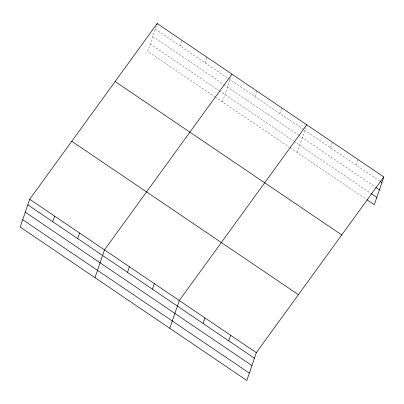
<?xml version="1.0" encoding="UTF-8"?>
<svg xmlns="http://www.w3.org/2000/svg" width="404" height="404" viewBox="0 0 404 404"><rect width="100%" height="100%" fill="white"/><g stroke="black" fill="none" stroke-linecap="round" stroke-linejoin="round"><path stroke-width="0.3" stroke-dasharray="2.02 1.52" d="M156.222 26.326L147.662 51.328L214.655 96.677M180.194 45.985L182.103 40.42M205.126 62.857L207.03 57.292M222.447 101.949L230.815 77.507M254.985 96.607L256.888 91.041M279.911 113.479L281.815 107.913M297.233 152.571L305.793 127.573M330.528 147.738L332.431 142.173M356.212 165.125L358.116 159.56M155.267 29.108L227.977 78.325M228.497 78.679L379.841 181.118M152.757 36.441L223.387 84.254M223.907 84.603L298.177 134.875M298.697 135.224L375.276 187.062M150.172 43.996L218.726 90.4M219.246 90.754L293.511 141.021M294.031 141.375L370.635 193.223M215.175 97.031L289.446 147.298M289.961 147.652L366.585 199.515"/><path stroke-width="0.61" d="M29.714 199.273L20.2 227.053L246.829 380.457L256.338 352.672L383.8 176.947L157.171 23.543L29.714 199.273L256.338 352.672M52.737 221.71L54.641 216.145M77.664 238.587L79.573 233.017M156.792 24.659L157.171 23.543M94.985 277.679L104.5 249.894L231.962 74.164M127.523 272.331L129.426 266.766M152.454 289.208L154.358 283.643M169.776 328.3L179.285 300.515L306.747 124.791M203.066 323.468L204.969 317.903M228.75 340.85L230.654 335.285M383.8 176.947L374.286 204.727L367.095 199.859M380.351 181.467L381.896 182.512M375.791 187.411L379.386 189.845M371.145 193.572L376.796 197.394M115.11 81.532L341.739 234.936M71.776 141.279L298.399 294.683M27.805 204.838L254.434 358.237M25.295 212.171L251.924 365.57M22.71 219.726L249.339 373.124"/></g></svg>
